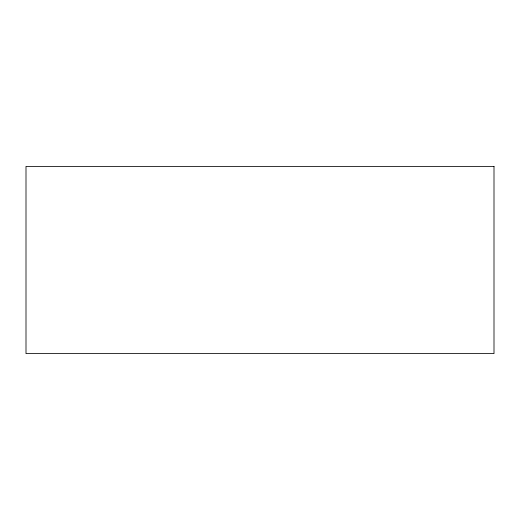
<?xml version="1.0" encoding="UTF-8"?>
<svg xmlns="http://www.w3.org/2000/svg" width="520" height="520" viewBox="0 0 520 520"><rect width="100%" height="100%" fill="white"/><g stroke="black" fill="none" stroke-linecap="round" stroke-linejoin="round"><path stroke-width="0.78" d="M494 166.4L26 166.4L26 353.6L494 353.6L494 166.4"/></g></svg>
